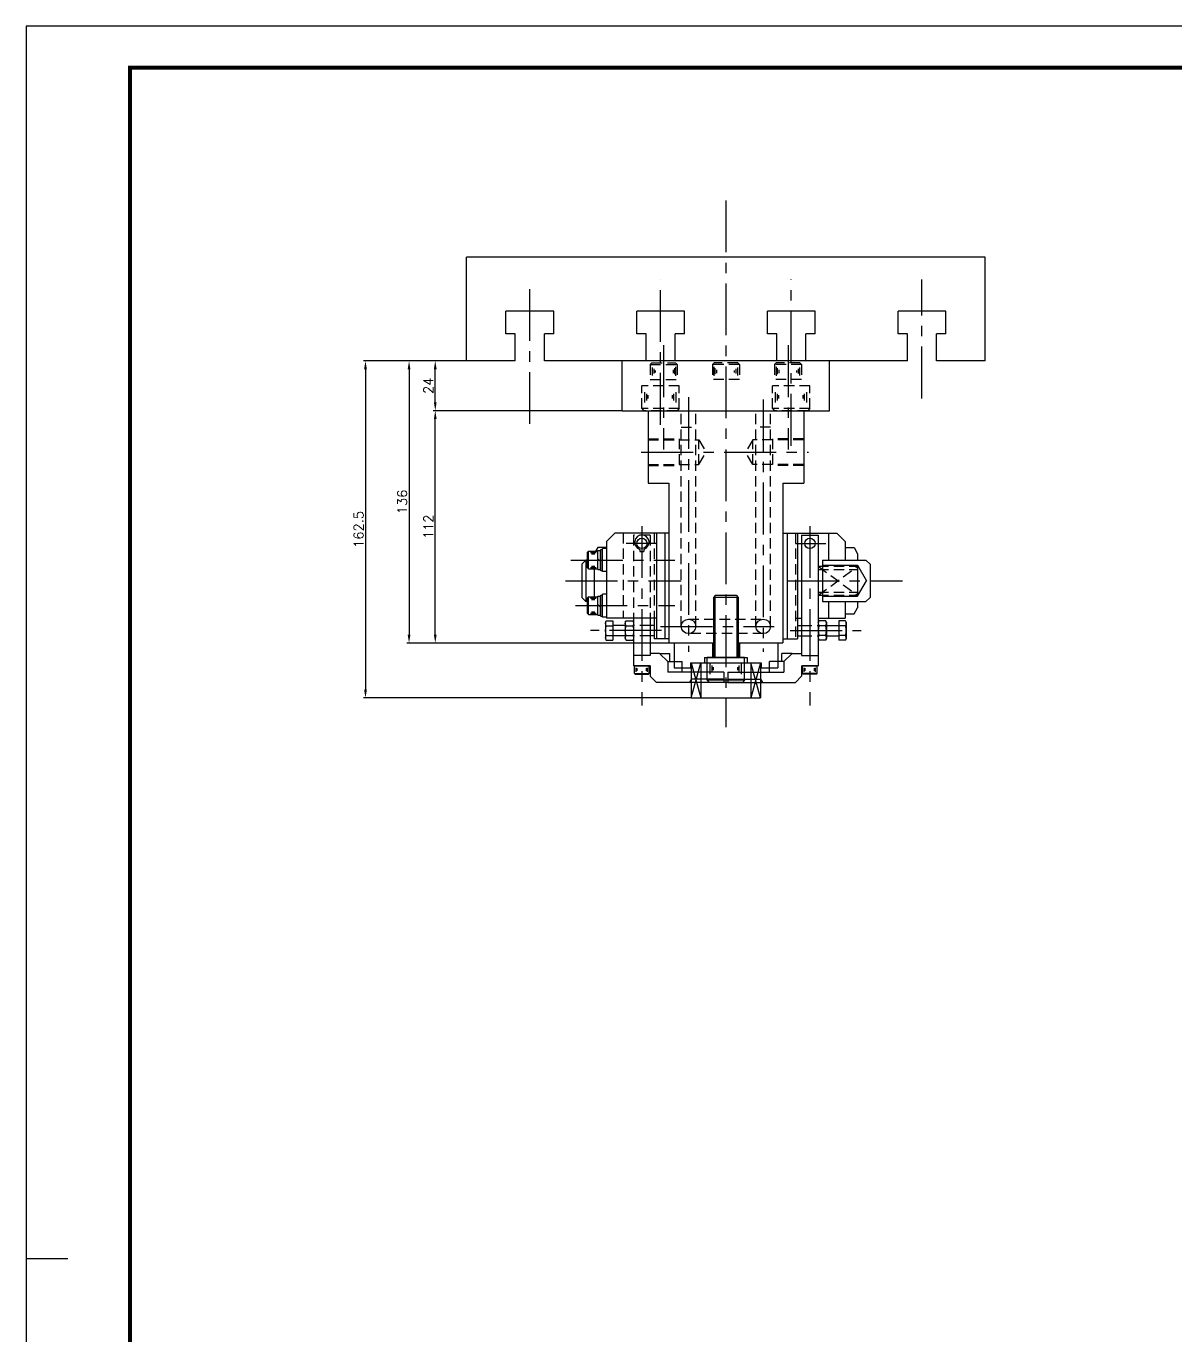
# Model space of a CAD drawing. Extents: x -21308 to -16735, y 11657 to 13517.
# Drawn here: x -18931 to -18377, y 12214 to 12845 of the extents above; entities that cross this region are included whole.
import ezdxf

# ---------------------------------------------------------------- set-up
doc = ezdxf.new("R2010")
doc.units = 0
doc.header["$LTSCALE"] = 20
doc.header["$MEASUREMENT"] = 0
doc.linetypes.add('CENTER', pattern=[2, 1.25, -0.25, 0.25, -0.25])
doc.linetypes.add('HIDDEN', pattern=[0.375, 0.25, -0.125])
doc.layers.get('0').update_dxf_attribs({"linetype": 'CONTINUOUS'})
doc.layers.get('DEFPOINTS').update_dxf_attribs({"linetype": 'CONTINUOUS'})
for name, color, linetype in [('CL', 1, 'CENTER'), ('CO', 3, 'CONTINUOUS'), ('CUPLA A SOLDAR', 5, 'CONTINUOUS'), ('FI', 1, 'CONTINUOUS'), ('OC', 1, 'HIDDEN')]:
    doc.layers.add(name, color=color, linetype=linetype)
doc.styles.add('ROMANS', font='ROMANS.SHX')
doc.dimstyles.new('2', dxfattribs={"dimscale": 2, "dimtxt": 2.3, "dimasz": 2, "dimexe": 0.5, "dimexo": 0.0625, "dimgap": 0.5, "dimtad": 1, "dimdec": 4, "dimdsep": 46, "dimtxsty": 'ROMANS', "dimcen": -2, "dimclrt": 7, "dimadec": 0, "dimazin": 0, "dimtfac": 0.869565, "dimtdec": 4, "dimtmove": 0, "dimatfit": 3, "dimfxl": 1, "dimtolj": 1, "dimarcsym": 0})

# ---------------------------------------------------------------- blocks, each defined once
blk = doc.blocks.new('12912L')
for p, q in [((-9, 11), (-8, 12)), ((-9, 11), (-9, 0)), ((-8, 12), (8, 12)), ((9, 11), (8, 12)), ((9, 11), (9, 0)), ((-9, 0), (9, 0))]:
    blk.add_line(p, q)
at = {"color": 1}
for p, q in [((-9, 11), (9, 11)), ((-7.47, 8.01), (-7.47, 3.03)), ((-6.47, 7.16), (-6.47, 3.89)), ((6.61, 7.16), (6.61, 3.89)), ((7.61, 8.01), (7.61, 3.03)), ((-5.76, 6.16), (-5.76, 4.6)), ((5.9, 6.16), (5.9, 4.6))]:
    blk.add_line(p, q, dxfattribs=at)
blk = doc.blocks.new('04912L')
for p, q in [((-3.5, 3.7), (-3.2, 4)), ((-3.5, 3.7), (-3.5, 0)), ((-3.5, 0), (3.5, 0)), ((-3.2, 4), (3.2, 4)), ((3.5, 3.7), (3.2, 4)), ((3.5, 3.7), (3.5, 0))]:
    blk.add_line(p, q)
at = {"color": 1}
for p, q in [((-3.5, 3.7), (3.5, 3.7)), ((-2.75, 2.85), (-2.75, 0.9)), ((-2.22, 2.4), (-2.22, 1.16)), ((2.22, 2.4), (2.22, 1.16)), ((2.75, 2.85), (2.75, 0.9))]:
    blk.add_line(p, q, dxfattribs=at)
blk = doc.blocks.new('05934L')
for p, q in [((-4, 4), (-4.62, 3.64)), ((-4.62, 3.64), (-4.62, 0.36)), ((-4, 0), (-4.62, 0.36)), ((-4, 4), (-2.31, 4)), ((-4, 0), (-2.31, 0)), ((-2.31, 4), (2.31, 4)), ((-2.31, 3.64), (-2.31, 0.36)), ((-2.31, 0), (2.31, 0)), ((2.31, 4), (4, 4)), ((2.31, 3.64), (2.31, 0.36)), ((2.31, 0), (4, 0)), ((4, 4), (4.62, 3.64)), ((4, 0), (4.62, 0.36)), ((4.62, 3.64), (4.62, 0.36))]:
    blk.add_line(p, q)
for centre, radius, start, end in [((-3.46, 1.96), 2.04, 55.61575, 124.38425), ((-3.46, 2.04), 2.04, 235.61575, 304.38425), ((0, -3.64), 7.64, 72.41205, 107.58795), ((0, 7.64), 7.64, 252.41205, 287.58795), ((3.46, 1.96), 2.04, 55.61575, 124.38425), ((3.46, 2.04), 2.04, 235.61575, 304.38425)]:
    blk.add_arc(centre, radius, start, end)
blk = doc.blocks.new('05933L')
for p, q in [((-4, 3.5), (-4.62, 3.14)), ((-4.62, 3.14), (-4.62, 0)), ((-4.62, 0), (4.62, 0)), ((-4, 3.5), (-2.31, 3.5)), ((-2.31, 3.5), (2.31, 3.5)), ((-2.31, 3.14), (-2.31, 0)), ((2.31, 3.5), (4, 3.5)), ((2.31, 3.14), (2.31, 0)), ((4, 3.5), (4.62, 3.14)), ((4.62, 3.14), (4.62, 0))]:
    blk.add_line(p, q)
for centre, radius, start, end in [((-3.46, 1.46), 2.04, 55.61575, 124.38425), ((0, -4.14), 7.64, 72.41205, 107.58795), ((3.46, 1.46), 2.04, 55.61575, 124.38425)]:
    blk.add_arc(centre, radius, start, end)
blk = doc.blocks.new('05125')
for p, q in [((-4.7, 1), (-5, 0.7)), ((-5, 0.7), (-5, 0)), ((-5, 0), (5, 0)), ((-4.7, 1), (4.7, 1)), ((4.7, 1), (5, 0.7)), ((5, 0.7), (5, 0))]:
    blk.add_line(p, q)
at = {"color": 1}
blk.add_line((-5, 0.7), (5, 0.7), dxfattribs=at)
blk = doc.blocks.new('05127')
for p, q in [((-4.6, 1.2), (4.6, 1.2)), ((-4.6, 1.2), (-4.6, 0)), ((-4.6, 0), (4.6, 0)), ((0.51, 1.2), (-0.53, 0)), ((4.6, 1.2), (4.6, 0))]:
    blk.add_line(p, q)
blk = doc.blocks.new('05912L')
for p, q in [((-4.25, 4.5), (-3.75, 5)), ((-4.25, 4.5), (-4.25, 0)), ((-4.25, 0), (4.25, 0)), ((-3.75, 5), (3.75, 5)), ((4.25, 4.5), (3.75, 5)), ((4.25, 4.5), (4.25, 0))]:
    blk.add_line(p, q)
at = {"color": 1}
for p, q in [((-4.25, 4.5), (4.25, 4.5)), ((-3.64, 3.52), (-3.64, 0.79)), ((-2.98, 3.1), (-2.98, 1.41)), ((2.98, 3.1), (2.98, 1.41)), ((3.64, 3.52), (3.64, 0.79))]:
    blk.add_line(p, q, dxfattribs=at)
blk = doc.blocks.new('08912L')
for p, q in [((-6.5, 7.2), (-5.7, 8)), ((-6.5, 7.2), (-6.5, 0)), ((-5.7, 8), (5.7, 8)), ((5.7, 8), (6.5, 7.2)), ((6.5, 7.2), (6.5, 0)), ((-6.5, 0), (6.5, 0))]:
    blk.add_line(p, q)
at = {"color": 1}
for p, q in [((-6.5, 7.2), (6.5, 7.2)), ((-5.56, 5.75), (-5.56, 2.02)), ((-4.81, 5.13), (-4.81, 2.89)), ((-4.07, 4.39), (-4.07, 3.39)), ((4.52, 4.76), (4.52, 3.14)), ((5.26, 5.51), (5.26, 2.52)), ((5.76, 6.13), (5.76, 1.78))]:
    blk.add_line(p, q, dxfattribs=at)
blk = doc.blocks.new('*D414')
at = {"layer": 'CO', "color": 0, "lineweight": -2}
for p, q in [((-18718.99, 12683.62), (-18768.6, 12683.62)), ((-18767.6, 12679.62), (-18767.6, 12525.12)), ((-18610.74, 12521.12), (-18768.6, 12521.12))]:
    blk.add_line(p, q, dxfattribs=at)
at = {"layer": 'CO', "color": 0}
for points in [[(-18768.26, 12679.62), (-18766.93, 12679.62), (-18767.6, 12683.62)], [(-18768.26, 12525.12), (-18766.93, 12525.12), (-18767.6, 12521.12)]]:
    blk.add_solid(points, dxfattribs=at)
at = {"layer": 'DEFPOINTS', "color": 0}
for p in [(-18718.86, 12683.62), (-18767.6, 12521.12), (-18610.61, 12521.12)]:
    blk.add_point(p, dxfattribs=at)
at = {"layer": 'CO', "color": 7, "insert": (-18770.9, 12602.37), "char_height": 4.6, "attachment_point": 5, "rotation": 90, "style": 'ROMANS'}
blk.add_mtext('\\A1;162.5', dxfattribs=at)
blk = doc.blocks.new('*D415')
at = {"layer": 'CO', "color": 0, "lineweight": -2}
for p, q in [((-18718.99, 12683.62), (-18747.59, 12683.62)), ((-18746.59, 12679.62), (-18746.59, 12551.62)), ((-18621.49, 12547.62), (-18747.59, 12547.62))]:
    blk.add_line(p, q, dxfattribs=at)
at = {"layer": 'CO', "color": 0}
for points in [[(-18747.26, 12679.62), (-18745.92, 12679.62), (-18746.59, 12683.62)], [(-18747.26, 12551.62), (-18745.92, 12551.62), (-18746.59, 12547.62)]]:
    blk.add_solid(points, dxfattribs=at)
at = {"layer": 'DEFPOINTS', "color": 0}
for p in [(-18718.86, 12683.62), (-18746.59, 12547.62), (-18621.36, 12547.62)]:
    blk.add_point(p, dxfattribs=at)
at = {"layer": 'CO', "color": 7, "insert": (-18749.89, 12615.62), "char_height": 4.6, "attachment_point": 5, "rotation": 90, "style": 'ROMANS'}
blk.add_mtext('\\A1;136', dxfattribs=at)
blk = doc.blocks.new('*D416')
at = {"layer": 'CO', "color": 0, "lineweight": -2}
for p, q in [((-18643.99, 12659.62), (-18734.96, 12659.62)), ((-18733.96, 12551.62), (-18733.96, 12655.62)), ((-18621.61, 12547.62), (-18734.96, 12547.62))]:
    blk.add_line(p, q, dxfattribs=at)
at = {"layer": 'CO', "color": 0}
for points in [[(-18734.63, 12655.62), (-18733.3, 12655.62), (-18733.96, 12659.62)], [(-18734.63, 12551.62), (-18733.3, 12551.62), (-18733.96, 12547.62)]]:
    blk.add_solid(points, dxfattribs=at)
at = {"layer": 'DEFPOINTS', "color": 0}
for p in [(-18733.96, 12659.62), (-18643.86, 12659.62), (-18621.49, 12547.62)]:
    blk.add_point(p, dxfattribs=at)
at = {"layer": 'CO', "color": 7, "insert": (-18737.26, 12603.62), "char_height": 4.6, "attachment_point": 5, "rotation": 90, "style": 'ROMANS'}
blk.add_mtext('\\A1;112', dxfattribs=at)
blk = doc.blocks.new('*D417')
at = {"layer": 'CO', "color": 0, "lineweight": -2}
for p, q in [((-18718.99, 12683.62), (-18734.96, 12683.62)), ((-18733.96, 12663.62), (-18733.96, 12679.62)), ((-18644.11, 12659.62), (-18734.96, 12659.62))]:
    blk.add_line(p, q, dxfattribs=at)
at = {"layer": 'CO', "color": 0}
for points in [[(-18734.63, 12679.62), (-18733.3, 12679.62), (-18733.96, 12683.62)], [(-18734.63, 12663.62), (-18733.3, 12663.62), (-18733.96, 12659.62)]]:
    blk.add_solid(points, dxfattribs=at)
at = {"layer": 'DEFPOINTS', "color": 0}
for p in [(-18733.96, 12683.62), (-18718.86, 12683.62), (-18643.99, 12659.62)]:
    blk.add_point(p, dxfattribs=at)
at = {"layer": 'CO', "color": 7, "insert": (-18737.26, 12671.62), "char_height": 4.6, "attachment_point": 5, "rotation": 90, "style": 'ROMANS'}
blk.add_mtext('\\A1;24', dxfattribs=at)
blk = doc.blocks.new('A1G')
blk.add_lwpolyline([(0, 0), (841, 0), (841, 594), (0, 594)], close=True)
at = {"const_width": 1}
blk.add_lwpolyline([(25, 10), (831, 10), (831, 584), (25, 584)], close=True, dxfattribs=at)
blk.add_lwpolyline([(0, 297), (10, 297)])

msp = doc.modelspace()

# ---------------------------------------------------------------- linework, layer by layer
for p, q in [((-18468.86499, 12733.62396), (-18718.86499, 12733.62396)), ((-18718.86499, 12683.62396), (-18718.86499, 12733.62396)), ((-18468.86499, 12683.62396), (-18468.86499, 12733.62396)), ((-18676.86499, 12707.62396), (-18699.86499, 12707.62396)), ((-18699.86499, 12696.62396), (-18699.86499, 12707.62396)), ((-18676.86499, 12696.62396), (-18676.86499, 12707.62396)), ((-18613.86499, 12707.62396), (-18636.86499, 12707.62396)), ((-18636.86499, 12696.62396), (-18636.86499, 12707.62396)), ((-18613.86499, 12696.62396), (-18613.86499, 12707.62396)), ((-18550.86499, 12707.62396), (-18573.86499, 12707.62396)), ((-18573.86499, 12696.62396), (-18573.86499, 12707.62396)), ((-18550.86499, 12696.62396), (-18550.86499, 12707.62396)), ((-18487.86499, 12707.62396), (-18510.86499, 12707.62396)), ((-18510.86499, 12696.62396), (-18510.86499, 12707.62396)), ((-18487.86499, 12696.62396), (-18487.86499, 12707.62396)), ((-18695.36499, 12696.62396), (-18699.86499, 12696.62396)), ((-18695.36499, 12683.62396), (-18695.36499, 12696.62396)), ((-18676.86499, 12696.62396), (-18681.36499, 12696.62396)), ((-18681.36499, 12683.62396), (-18681.36499, 12696.62396)), ((-18632.36499, 12696.62396), (-18636.86499, 12696.62396)), ((-18632.36499, 12683.62396), (-18632.36499, 12696.62396)), ((-18613.86499, 12696.62396), (-18618.36499, 12696.62396)), ((-18618.36499, 12683.62396), (-18618.36499, 12696.62396)), ((-18569.36499, 12696.62396), (-18573.86499, 12696.62396)), ((-18569.36499, 12683.62396), (-18569.36499, 12696.62396)), ((-18550.86499, 12696.62396), (-18555.36499, 12696.62396)), ((-18555.36499, 12683.62396), (-18555.36499, 12696.62396)), ((-18506.36499, 12696.62396), (-18510.86499, 12696.62396)), ((-18506.36499, 12683.62396), (-18506.36499, 12696.62396)), ((-18487.86499, 12696.62396), (-18492.36499, 12696.62396)), ((-18492.36499, 12683.62396), (-18492.36499, 12696.62396)), ((-18695.36499, 12683.62396), (-18718.86499, 12683.62396)), ((-18506.36499, 12683.62396), (-18681.36499, 12683.62396)), ((-18643.86499, 12659.62396), (-18643.86499, 12683.62396)), ((-18543.86499, 12659.62396), (-18543.86499, 12683.62396)), ((-18468.86499, 12683.62396), (-18492.36499, 12683.62396)), ((-18643.86499, 12659.62396), (-18543.86499, 12659.62396)), ((-18631.36499, 12659.62396), (-18631.36499, 12624.62396)), ((-18621.36499, 12659.62396), (-18566.36499, 12659.62396)), ((-18556.36499, 12659.62396), (-18556.36499, 12624.62396)), ((-18631.36499, 12624.62396), (-18621.36499, 12624.62396)), ((-18621.36499, 12624.62396), (-18621.36499, 12547.62396)), ((-18566.36499, 12624.62396), (-18566.36499, 12547.62396)), ((-18566.36499, 12624.62396), (-18556.36499, 12624.62396)), ((-18647.36499, 12600.62396), (-18651.36499, 12596.62396)), ((-18651.36499, 12596.62396), (-18651.36499, 12559.62396)), ((-18621.36499, 12600.62396), (-18647.36499, 12600.62396)), ((-18627.36499, 12600.62396), (-18627.36499, 12549.62396)), ((-18623.36499, 12600.62396), (-18623.36499, 12549.62396)), ((-18566.36499, 12600.62396), (-18540.36499, 12600.62396)), ((-18564.36499, 12600.62396), (-18564.36499, 12549.62396)), ((-18559.36499, 12600.62396), (-18559.36499, 12549.62396)), ((-18557.36499, 12599.62396), (-18557.36499, 12541.62396)), ((-18557.36499, 12599.62396), (-18549.36499, 12599.62396)), ((-18549.36499, 12599.62396), (-18549.36499, 12536.62396)), ((-18544.36499, 12600.62396), (-18544.36499, 12587.62396)), ((-18536.36499, 12596.62396), (-18540.36499, 12600.62396)), ((-18536.36499, 12596.62396), (-18536.36499, 12587.62396)), ((-18655.63294, 12593.62396), (-18656.6433, 12591.87396)), ((-18651.36499, 12593.62396), (-18655.63294, 12593.62396)), ((-18653.36499, 12582.12396), (-18653.36499, 12593.12396)), ((-18651.36499, 12593.12396), (-18653.36499, 12593.12396)), ((-18635.36499, 12592.76985), (-18635.36499, 12591.73647)), ((-18633.36499, 12592.76985), (-18633.36499, 12591.73647)), ((-18536.36499, 12593.62396), (-18532.09704, 12593.62396)), ((-18532.09704, 12593.62396), (-18530.36499, 12590.62396)), ((-18530.36499, 12590.62396), (-18530.36499, 12587.62396)), ((-18661.36499, 12587.62396), (-18663.36499, 12585.62396)), ((-18663.36499, 12585.62396), (-18663.36499, 12569.62396)), ((-18660.56499, 12587.62396), (-18661.36499, 12587.62396)), ((-18661.36499, 12587.62396), (-18661.36499, 12567.62396)), ((-18657.36499, 12583.37396), (-18657.36499, 12569.87396)), ((-18547.36499, 12587.62396), (-18547.36499, 12567.62396)), ((-18547.36499, 12587.62396), (-18526.36499, 12587.62396)), ((-18547.36499, 12585.12396), (-18530.36499, 12585.12396)), ((-18530.36499, 12585.12396), (-18530.36499, 12570.12396)), ((-18530.36499, 12585.12396), (-18526.03486, 12577.62396)), ((-18526.36499, 12587.62396), (-18524.36499, 12585.62396)), ((-18524.36499, 12585.62396), (-18524.36499, 12569.62396)), ((-18651.36499, 12582.12396), (-18653.36499, 12582.12396)), ((-18530.36499, 12570.12396), (-18526.03486, 12577.62396)), ((-18653.36499, 12560.12396), (-18653.36499, 12571.12396)), ((-18651.36499, 12571.12396), (-18653.36499, 12571.12396)), ((-18598.86499, 12570.62396), (-18599.86499, 12569.62396)), ((-18598.86499, 12570.62396), (-18588.86499, 12570.62396)), ((-18588.86499, 12570.62396), (-18587.86499, 12569.62396)), ((-18547.36499, 12570.12396), (-18530.36499, 12570.12396)), ((-18663.36499, 12569.62396), (-18661.36499, 12567.62396)), ((-18660.56499, 12567.62396), (-18661.36499, 12567.62396)), ((-18599.86499, 12569.62396), (-18599.86499, 12540.62396)), ((-18587.86499, 12569.62396), (-18587.86499, 12540.62396)), ((-18547.36499, 12567.62396), (-18526.36499, 12567.62396)), ((-18544.36499, 12567.62396), (-18544.36499, 12559.62396)), ((-18536.36499, 12567.62396), (-18536.36499, 12559.62396)), ((-18532.09704, 12561.62396), (-18530.36499, 12564.62396)), ((-18530.36499, 12567.62396), (-18530.36499, 12564.62396)), ((-18524.36499, 12569.62396), (-18526.36499, 12567.62396)), ((-18651.36499, 12560.12396), (-18653.36499, 12560.12396)), ((-18627.36499, 12559.62396), (-18651.36499, 12559.62396)), ((-18638.36499, 12559.62396), (-18638.36499, 12536.62396)), ((-18630.36499, 12559.62396), (-18630.36499, 12541.62396)), ((-18628.36499, 12559.62396), (-18628.36499, 12549.62396)), ((-18559.36499, 12559.62396), (-18557.36499, 12559.62396)), ((-18549.36499, 12559.62396), (-18536.36499, 12559.62396)), ((-18536.36499, 12561.62396), (-18532.09704, 12561.62396)), ((-18642.36499, 12556.12396), (-18648.36499, 12556.12396)), ((-18642.36499, 12551.12396), (-18648.36499, 12551.12396)), ((-18628.36499, 12556.12396), (-18630.36499, 12556.12396)), ((-18628.36499, 12551.12396), (-18630.36499, 12551.12396)), ((-18559.36499, 12556.12396), (-18557.36499, 12556.12396)), ((-18559.36499, 12551.12396), (-18557.36499, 12551.12396)), ((-18545.36499, 12556.12396), (-18539.36499, 12556.12396)), ((-18545.36499, 12551.12396), (-18539.36499, 12551.12396)), ((-18621.36499, 12549.62396), (-18628.36499, 12549.62396)), ((-18621.36499, 12547.62396), (-18599.86499, 12547.62396)), ((-18618.86499, 12547.62396), (-18618.86499, 12535.62396)), ((-18600.36499, 12547.62396), (-18600.36499, 12540.62396)), ((-18587.86499, 12547.62396), (-18566.36499, 12547.62396)), ((-18587.36499, 12547.62396), (-18587.36499, 12540.62396)), ((-18568.86499, 12547.62396), (-18568.86499, 12535.62396)), ((-18566.36499, 12549.62396), (-18559.36499, 12549.62396)), ((-18630.36499, 12541.62396), (-18638.36499, 12541.62396)), ((-18625.86499, 12542.62396), (-18630.36499, 12542.62396)), ((-18625.86499, 12542.62396), (-18621.86499, 12538.62396)), ((-18625.86499, 12542.62396), (-18620.86499, 12542.62396)), ((-18621.86499, 12538.62396), (-18621.86499, 12533.62396)), ((-18621.86499, 12538.62396), (-18614.86499, 12538.62396)), ((-18620.86499, 12538.62396), (-18620.86499, 12542.62396)), ((-18614.86499, 12533.62396), (-18614.86499, 12538.62396)), ((-18604.11499, 12540.62396), (-18604.11499, 12538.12396)), ((-18604.11499, 12540.62396), (-18583.61499, 12540.62396)), ((-18583.61499, 12540.62396), (-18583.61499, 12538.12396)), ((-18572.86499, 12533.62396), (-18572.86499, 12538.62396)), ((-18565.86499, 12538.62396), (-18572.86499, 12538.62396)), ((-18566.86499, 12538.62396), (-18566.86499, 12542.62396)), ((-18561.86499, 12542.62396), (-18566.86499, 12542.62396)), ((-18561.86499, 12542.62396), (-18565.86499, 12538.62396)), ((-18565.86499, 12538.62396), (-18565.86499, 12533.62396)), ((-18561.86499, 12542.62396), (-18557.36499, 12542.62396)), ((-18557.36499, 12541.62396), (-18549.36499, 12541.62396)), ((-18630.36499, 12536.62396), (-18638.36499, 12536.62396)), ((-18630.36499, 12536.62396), (-18630.36499, 12531.62396)), ((-18594.86499, 12533.62396), (-18621.86499, 12533.62396)), ((-18618.86499, 12535.62396), (-18610.86499, 12535.62396)), ((-18610.86499, 12538.12396), (-18610.86499, 12535.62396)), ((-18610.86499, 12538.12396), (-18604.11499, 12538.12396)), ((-18610.61499, 12533.62396), (-18610.61499, 12530.12396)), ((-18594.86499, 12533.62396), (-18594.86499, 12528.62396)), ((-18592.86499, 12533.62396), (-18592.86499, 12528.62396)), ((-18592.86499, 12533.62396), (-18565.86499, 12533.62396)), ((-18583.61499, 12538.12396), (-18576.86499, 12538.12396)), ((-18577.11499, 12533.62396), (-18577.11499, 12530.12396)), ((-18576.86499, 12538.12396), (-18576.86499, 12535.62396)), ((-18576.86499, 12535.62396), (-18568.86499, 12535.62396)), ((-18557.36499, 12536.62396), (-18549.36499, 12536.62396)), ((-18557.36499, 12536.62396), (-18557.36499, 12531.62396)), ((-18630.36499, 12531.62396), (-18627.36499, 12528.62396)), ((-18594.86499, 12528.62396), (-18627.36499, 12528.62396)), ((-18610.61499, 12530.12396), (-18611.48101, 12528.62396)), ((-18594.86499, 12530.12396), (-18610.61499, 12530.12396)), ((-18592.86499, 12530.12396), (-18577.11499, 12530.12396)), ((-18592.86499, 12528.62396), (-18560.36499, 12528.62396)), ((-18577.11499, 12530.12396), (-18576.24896, 12528.62396)), ((-18557.36499, 12531.62396), (-18560.36499, 12528.62396))]:
    msp.add_line(p, q)
for centre, radius in [((-18634.36499, 12595.62396), 2.5), ((-18553.36499, 12595.62396), 2.5), ((-18611.86499, 12555.62396), 3.5), ((-18575.86499, 12555.62396), 3.5)]:
    msp.add_circle(centre, radius)
for radius, start, end in [(3.5, 286.6015496, 253.3984504), (4.5, 257.16041159, 282.83958841)]:
    msp.add_arc((-18634.36499, 12596.12396), radius, start, end)
at = {"layer": 'CL'}
for p, q in [((-18593.86499, 12760.96941), (-18593.86499, 12507.11689)), ((-18688.36499, 12653.24566), (-18688.36499, 12722.18648)), ((-18625.36499, 12652.79304), (-18625.36499, 12722.86651)), ((-18562.36499, 12642.70083), (-18562.36499, 12722.86651)), ((-18499.36499, 12665.48333), (-18499.36499, 12722.86651)), ((-18623.86499, 12691.15182), (-18623.86499, 12640.85864)), ((-18563.86499, 12691.15182), (-18563.86499, 12640.85864)), ((-18611.86499, 12666.17969), (-18611.86499, 12543.30836)), ((-18575.86499, 12664.99786), (-18575.86499, 12543.30836)), ((-18634.65648, 12639.62396), (-18554.0933, 12639.62396)), ((-18634.36499, 12603.96713), (-18634.36499, 12517.53632)), ((-18553.36499, 12603.96713), (-18553.36499, 12517.53632)), ((-18627.49422, 12595.62396), (-18642.00455, 12595.62396)), ((-18560.23575, 12595.62396), (-18545.72542, 12595.62396)), ((-18668.60795, 12587.62396), (-18618.44015, 12587.62396)), ((-18671.09736, 12577.62396), (-18615.48654, 12577.62396)), ((-18564.29664, 12577.62396), (-18508.68582, 12577.62396)), ((-18666.37116, 12565.62396), (-18618.51485, 12565.62396)), ((-18624.97628, 12553.62396), (-18659.15207, 12553.62396)), ((-18625.392, 12555.62396), (-18570.59683, 12555.62396)), ((-18562.87758, 12553.62396), (-18528.57791, 12553.62396))]:
    msp.add_line(p, q, dxfattribs=at)
at = {"layer": 'CUPLA A SOLDAR'}
for p, q in [((-18610.61499, 12538.12396), (-18610.61499, 12521.12396)), ((-18610.61499, 12538.12396), (-18577.11499, 12538.12396)), ((-18610.61499, 12521.12396), (-18605.86499, 12538.12396)), ((-18610.61499, 12538.12396), (-18605.86499, 12521.12396)), ((-18605.86499, 12538.12396), (-18605.86499, 12521.12396)), ((-18581.86499, 12538.12396), (-18581.86499, 12521.12396)), ((-18577.11499, 12538.12396), (-18581.86499, 12521.12396)), ((-18577.11499, 12521.12396), (-18581.86499, 12538.12396)), ((-18577.11499, 12538.12396), (-18577.11499, 12521.12396)), ((-18610.61499, 12521.12396), (-18577.11499, 12521.12396))]:
    msp.add_line(p, q, dxfattribs=at)
at = {"layer": 'FI'}
for p, q in [((-18587.86499, 12569.62396), (-18599.86499, 12569.62396)), ((-18599.11499, 12569.62396), (-18599.11499, 12540.62396)), ((-18588.61499, 12569.62396), (-18588.61499, 12540.62396))]:
    msp.add_line(p, q, dxfattribs=at)
at = {"layer": 'OC'}
for p, q in [((-18615.36499, 12555.62396), (-18615.36499, 12659.62396)), ((-18608.36499, 12555.62396), (-18608.36499, 12659.62396)), ((-18579.36499, 12555.62396), (-18579.36499, 12659.62396)), ((-18572.36499, 12555.62396), (-18572.36499, 12659.62396)), ((-18631.36499, 12646.12396), (-18616.36499, 12646.12396)), ((-18616.36499, 12646.12396), (-18616.36499, 12633.12396)), ((-18615.36499, 12651.62396), (-18608.36499, 12651.62396)), ((-18572.36499, 12651.62396), (-18579.36499, 12651.62396)), ((-18571.36499, 12646.12396), (-18571.36499, 12633.12396)), ((-18556.36499, 12646.12396), (-18571.36499, 12646.12396)), ((-18631.36499, 12645.62396), (-18606.82909, 12645.62396)), ((-18606.82909, 12645.62396), (-18603.36499, 12639.62396)), ((-18606.82909, 12633.62396), (-18606.82909, 12645.62396)), ((-18606.82909, 12633.62396), (-18603.36499, 12639.62396)), ((-18580.90089, 12645.62396), (-18584.36499, 12639.62396)), ((-18580.90089, 12633.62396), (-18584.36499, 12639.62396)), ((-18556.36499, 12645.62396), (-18580.90089, 12645.62396)), ((-18580.90089, 12633.62396), (-18580.90089, 12645.62396)), ((-18631.36499, 12633.62396), (-18606.82909, 12633.62396)), ((-18631.36499, 12633.12396), (-18616.36499, 12633.12396)), ((-18556.36499, 12633.62396), (-18580.90089, 12633.62396)), ((-18556.36499, 12633.12396), (-18571.36499, 12633.12396)), ((-18643.36499, 12600.62396), (-18643.36499, 12559.62396)), ((-18638.36499, 12599.62396), (-18638.36499, 12559.62396)), ((-18630.36499, 12599.62396), (-18638.36499, 12599.62396)), ((-18630.36499, 12599.62396), (-18630.36499, 12559.62396)), ((-18628.36499, 12600.62396), (-18628.36499, 12559.62396)), ((-18560.36499, 12600.62396), (-18560.36499, 12549.62396)), ((-18549.36499, 12584.62396), (-18530.36499, 12584.62396)), ((-18549.36499, 12570.62396), (-18530.36499, 12584.62396)), ((-18549.36499, 12584.62396), (-18530.36499, 12570.62396)), ((-18549.36499, 12583.12396), (-18530.36499, 12583.12396)), ((-18549.36499, 12572.12396), (-18530.36499, 12572.12396)), ((-18549.36499, 12570.62396), (-18530.36499, 12570.62396)), ((-18611.86499, 12559.12396), (-18575.86499, 12559.12396)), ((-18560.36499, 12559.62396), (-18559.36499, 12559.62396)), ((-18630.36499, 12556.12396), (-18638.36499, 12556.12396)), ((-18630.36499, 12551.12396), (-18638.36499, 12551.12396)), ((-18575.86499, 12552.12396), (-18611.86499, 12552.12396)), ((-18557.36499, 12556.12396), (-18549.36499, 12556.12396)), ((-18557.36499, 12551.12396), (-18549.36499, 12551.12396))]:
    msp.add_line(p, q, dxfattribs=at)

# ---------------------------------------------------------------- block references
at = {"xscale": 2, "yscale": 2, "zscale": 2}
msp.add_blockref('A1G', (-18931.14979, 11656.97183), dxfattribs=at)
for name, p, rotation in [('05912L', (-18655.56499, 12587.62396), 90), ('05127', (-18654.36499, 12587.62396), 90), ('05125', (-18653.36499, 12587.62396), 90), ('05127', (-18654.36499, 12565.62396), 90), ('05125', (-18653.36499, 12565.62396), 90), ('05912L', (-18655.56499, 12565.62396), 90), ('05934L', (-18549.36499, 12553.62396), 270), ('05933L', (-18539.36499, 12553.62396), 270), ('12912L', (-18593.86499, 12540.62396), 180), ('04912L', (-18553.36499, 12536.62396), 180)]:
    msp.add_blockref(name, p, dxfattribs=dict(rotation=rotation))
at = {"xscale": -1}
for name, p, rotation in [('05933L', (-18648.36499, 12553.62396), 90), ('05934L', (-18638.36499, 12553.62396), 90), ('04912L', (-18634.36499, 12536.62396), 180)]:
    msp.add_blockref(name, p, dxfattribs=dict(at, rotation=rotation))
at = {"layer": 'OC'}
msp.add_blockref('08912L', (-18623.86499, 12674.62396), dxfattribs=at)
at = {"layer": 'OC', "xscale": -1}
for p in [(-18593.86499, 12674.62396), (-18563.86499, 12674.62396)]:
    msp.add_blockref('08912L', p, dxfattribs=at)
at = {"layer": 'OC', "rotation": 180}
for p in [(-18625.36499, 12671.62396), (-18562.36499, 12671.62396)]:
    msp.add_blockref('12912L', p, dxfattribs=at)

# ---------------------------------------------------------------- dimensions: what is measured, and where the dimension line sits
at = {"layer": 'CO'}
for base, p1, p2, picture, middle in [((-18767.59711, 12521.12396), (-18718.86499, 12683.62396), (-18610.61499, 12521.12396), '*D414', (-18770.89711, 12602.37396)), ((-18746.5907, 12547.62396), (-18718.86499, 12683.62396), (-18621.36499, 12547.62396), '*D415', (-18749.8907, 12615.62396)), ((-18733.96325, 12683.62396), (-18643.98999, 12659.62396), (-18718.86499, 12683.62396), '*D417', (-18737.26325, 12671.62396)), ((-18733.96325, 12659.62396), (-18621.48999, 12547.62396), (-18643.86499, 12659.62396), '*D416', (-18737.26325, 12603.62396))]:
    dim = msp.add_linear_dim(base=base, p1=p1, p2=p2, angle=90, dimstyle='2', dxfattribs=at)
    dim.commit()
    dim.dimension.update_dxf_attribs({"geometry": picture, "text_midpoint": middle})

doc.saveas('drawing.dxf')
